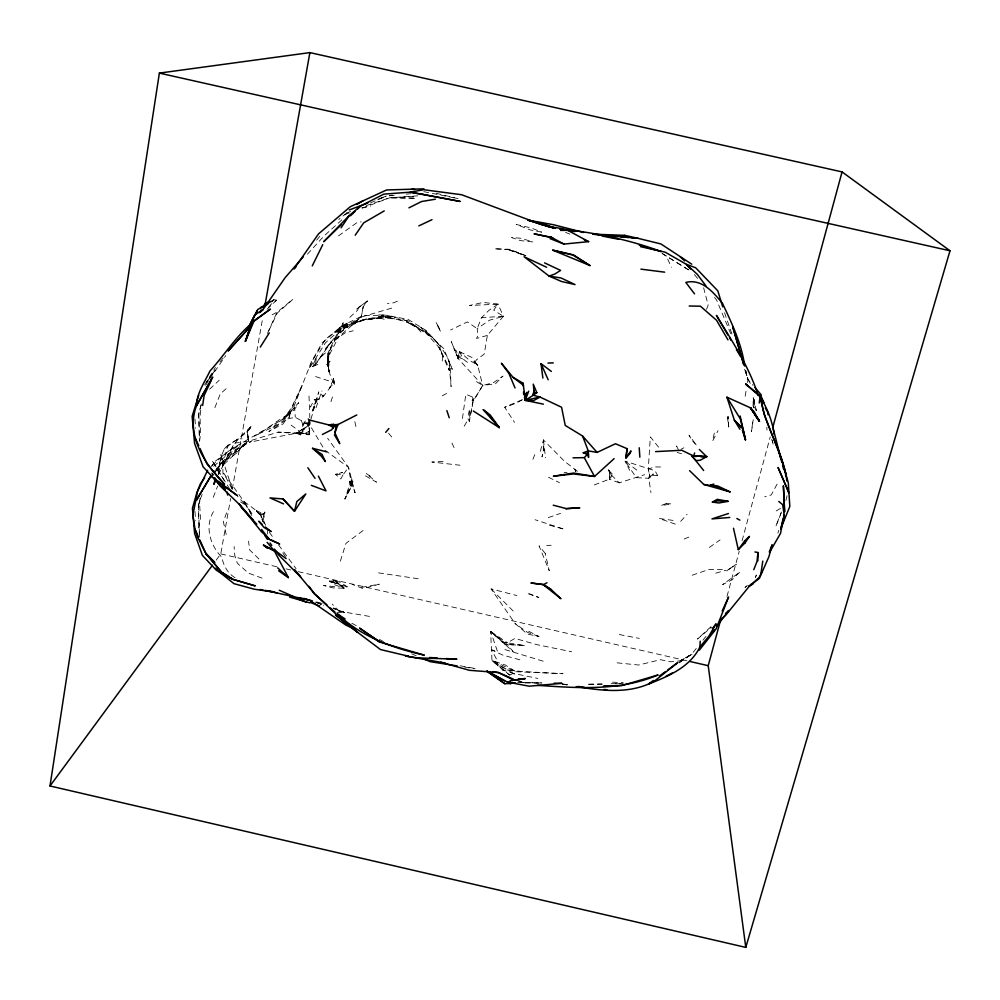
<?xml version="1.0" encoding="UTF-8"?>
<svg xmlns="http://www.w3.org/2000/svg" width="1000" height="1000" viewBox="0 0 1000 1000"><rect width="100%" height="100%" fill="white"/><g stroke="black" fill="none" stroke-linecap="round" stroke-linejoin="round"><path stroke-width="0.75" stroke-dasharray="5 3.75" d="M753.1 405.938L753.213 397.388L756.3 410.475L753.1 405.938L754.163 408.125L753.213 397.388L754.087 404.338L756.3 410.475M462.425 418.525L465.838 394.225L472.663 397.113L473.263 398.75L469.338 421.262L469.525 409.075L467.675 418.325L469.338 421.262L473.288 400.9L482.713 385.487L493.6 382.587L502.962 376.075L495.487 383.775L482.713 385.487L458.175 358.638L458.237 355.125L459.725 351.825L472.713 357.825M540.312 451.3L543.438 439.975L543.25 451.262L541.95 456.938L543.95 451.238L543.438 439.975L564.462 461.25L579.375 472.837M218.512 474.688L228.55 454.025L235.338 443.038L248.525 441.275L278.113 432.15L298.1 432.9L307.362 433.913L310.125 435.163L306.05 434.125L309.7 434.575L309.413 420.412M391.7 308.113L361.238 317.062L335.188 340.087L339.062 336.2L327.475 358.512L330.662 347.45L327.925 358L327.388 354.275L340.613 326.238L343.288 322.775L328.738 353.212C326.438 363.013 328.775 374.162 333.688 382.875L323.325 396.5L320.337 393.587L323.387 396.463L318.075 399.625L314.212 399.9L310.35 407.075L314.688 403.862L318.075 399.625M333.725 382.775L333.762 381.287L333.688 382.875L332.825 381.613M309.887 419.375L310.125 425.625L324.675 450.025L348.537 467.362L355.012 492.638L350.8 480.662L351.275 483.113L351.775 478.175L349.487 481.838L352.388 484.588L344.963 499.012L350.238 485.788L350.375 481.312L352.212 479.862L353.075 481.225L349.963 483.475L344.963 499.012L352.388 484.588L350.8 480.662L348.537 467.362L327.625 438.263M754.087 404.338L754.45 396.613M315.6 376.562L334.438 382.75L333.137 382.512L333.35 378.475L334.738 384.712L333.35 378.475L334.45 383.862M594.263 484.938L609.375 479.175L609.663 473.812L608.425 469.925L614.125 476.1M232.037 488.988L223.713 473.3L243.775 501.3L256.35 510.688L260.075 514.538L262.038 519.175L263.288 519.675L265.287 512.362L263.675 513.987L263.288 519.675L266.962 528.55M309.55 429.175L309.262 433.25L306.938 432.562L309.7 434.575L308.925 428.387L305.988 420.025L302.875 424.9L302.575 426.587L304.212 429.475M217.587 471.125L221.525 455.45L224.475 448.688L226.012 448.113C233.975 439.95 245.837 435.725 251.863 425.625L247.488 431.438L248.525 441.275L228.55 454.025L232.987 445.8L238.55 438.837L251.863 425.625L247.025 431.463L248.525 441.275L222.463 465.763L225.562 460.475L219.05 473.725M327.7 366.55L328.738 353.212L327.388 354.275M472.663 397.113L473.288 400.9L482.713 385.487L477.788 365.562L475.825 362.875L474.45 363.1L474.588 361.3L473.575 361.225L474.637 360.763L474.7 361.475L473.575 361.225M327.875 363.062L328.738 353.212L329.038 372.062L327.775 362.262L328.738 353.212L327.962 361.863L329.038 372.062L327.575 359.562L328 355.238M291.125 425.163L299.75 431.475L299.538 433.9L300.413 435.175L303.512 429.425L306.125 426.962L296 433.4L278.113 432.15M218.675 473.088L219.925 462.475L218.225 477.25M333.5 382.175L333.35 378.475L333.812 382.625L333.137 382.512M339.9 332.762L340.613 326.238L343.05 325.1L339.9 332.762L361.238 317.062L363.312 306.6L367.325 301L356.4 309.225L367.325 301L363.387 305.363L361.238 317.062L334.125 332.837L321.987 343.038L311.062 362.587L293.975 406.463L289.55 412.625L283.562 418.837L232.812 448.2L214.5 461.763L211.513 466.737M752.65 422.225L751.525 431.525L753.225 419.675M315.663 363.525L316.413 357.413L312.288 366.788L318.575 364.025L315.663 363.525L312.288 366.788L314.012 363.288M442.2 360.975L442.812 356.062L438.875 344.787L426.438 330.65L407.975 319.337L385.438 315.125L362.887 315.637L342.612 325.513L325.462 339.275L312.337 360.675L309.025 368.925L325.538 342.675L348.688 322.25L340.825 326.525L334.125 332.837L362.975 320.225L392.837 316.775L385.1 316.413L376.65 316.812L408.075 320.788L432.9 338.237L443.812 348.738L452.25 369.375C446.925 352.15 434.8 337.887 420.662 327.088L438.963 347.35L446.688 362.788L449.387 370.737L438.963 347.35L442.812 356.062M351.3 486.413L352.05 480.788L353.075 481.225L350.375 481.312L351.3 486.413L349.487 481.838L352.05 480.788L350.375 481.312L351.9 483.062L350.238 485.788M299.75 431.475L300.413 435.175L303.325 429.387L309.3 424.938L309.662 422.612L305.175 423.375L309.3 424.938L318.825 391.863L311.85 412.725L316.238 400.838L313.875 408.325M199.575 536.875L198.9 527.625L200.463 517.975L199.513 502.225M487.362 335.4L476.525 338.45L477.987 335.525L477.163 328.65L489.475 320.213L503.387 316.312L493.713 310.15L498.075 304.163L469.562 305.475L483.125 302.413L498.075 304.163L503.387 316.312L487.362 335.4L484.212 354.137L476.512 359.762L474.938 362.038L477.788 365.562L474.725 362.6L474.7 361.475M745.188 396.262L746.462 388.65M747.475 382.55L747.987 379.5L745.8 370.513M199.45 441.4C201.925 430.062 198.463 418.038 201.375 406.975M216.163 560.175L220.775 553.9L230.613 498.55M232.25 489.325L262.875 317.1M649.875 477.212L653.175 474.062L657.7 475.688L655.05 470.788L625.025 461.138L629.688 470.337M323.387 396.463L323.663 395.037L323.325 396.5M619.237 482.825L609.375 479.175L610.575 473.675L608.425 469.925L612.337 475.975L619.237 482.825L644.725 474.663M714.3 433.113L712.562 441.087L718.05 430.625M785.888 500.588L787.188 495.312M198.9 527.625L198.425 505.475L200.35 497.925M201.337 403.963L198.725 414.05L199.237 438.638M223.025 474.263L222.7 465.087L227.85 445.275L238.55 438.837L242.062 438.787M199.462 533.888L198.425 505.475L200.387 497.962M201.075 405.112L198.725 414.05L199.7 440.513M264.137 514.275L264.75 511.987L262.038 519.175L262.938 521.85M726.988 596.438L739.237 551.275M742.087 540.737L770.25 436.863M316.038 407.725L321.912 390.913M777.913 533.138L778.8 530.3M340.35 561.163L345.962 543.35L363.237 530.375M330.95 401.712L333.638 393.4M198.425 505.475L202.125 494.387M301.012 433.35L300.675 434.288L296 433.4L309.3 424.938L308.95 422.675L305.175 423.375M226.537 512.888L223.388 521.812L226.3 534.95M308.95 422.675L308.087 424.05L309.3 424.938M358.7 307.225L357.612 310.2L348.625 318.375M636.8 470.112L625.025 461.138L636.388 477.663L648.787 478.288L653.175 474.062M781.125 513.05L775.837 526.375L781.413 512.05M755.4 577.625L756.425 575L754.375 578.713M213.238 497.337L217.65 486.1M214.875 407.625L220.287 393.862L227.887 387.2M213.438 511.613C204.525 526.712 210.125 545.438 221.887 557.275C223.45 565.65 227.675 573.438 235.212 577.812M706.5 309.35L708.175 305.138L703.325 286.6M498.075 304.163L488.787 310.438L481.55 317.663L477.163 328.65L467.325 321.912L450.625 329.963M467.475 362.388L458.3 355.3L455.887 355.55L458.3 355.3L459.725 351.825L470.25 360.95L474.45 363.1M532.913 459.275L535.612 452.725M215.95 469.525L226.812 456.825L248.525 441.275L247.488 431.438M267.462 333.462L276.913 312.375L292.838 299.4L277.362 312.987L268.775 330.737M472.062 400.613L473.263 398.75M352.212 479.862L351.413 481.5L351.9 483.062M302.575 426.587L305.988 420.025M777.075 484.137L771.263 494.913L764.7 496.775M342.962 474.975L340.825 478.938L335.475 474.325L341.725 472.413L342.562 472.512L335.475 474.325L342.962 474.975L348.537 467.362M458.175 358.638L451.312 341.6L458.175 358.638L457.625 355.688L459.725 351.825L462.987 359.1L458.263 357.088L456.65 355.012L458.3 355.3M464.188 426.213L468.137 419.425M204.6 384.938L215.425 367.45M205.662 385.325L208.837 380.213M209.625 378.925L225.775 355.588M319.75 357.9L314.788 365.763L331.312 341.562L319.75 357.9L326.337 352.163M285.788 420.138L268.85 431.512L282.938 424.012L286.413 419.188L295.275 417.262L310.125 425.625M207.325 381.287L215.162 369.975L206.3 382.362M214.638 472.8L221.45 463.025L245.037 444.513L221.45 463.025L214.412 473.025M210.9 478.025L213.538 474.275M209.638 389.188L219.237 380.238M247.413 431.6L251.863 425.625M301.588 433.113L300.675 434.288L296 433.4L304.925 431.538M268.575 307.337L270.925 304.387L276.625 300.2L273.825 299.713L271.312 300.85M316.65 240.212L320.487 235.413M609.375 479.175L611.763 476.2L610.575 473.675M696.287 648.438L691.562 654.3L678.962 663.012M702.9 640.225L707.625 634.362M212 474.137L214.963 470.675M219.938 361.812L225.588 355.262M287.938 414.588L294.587 407.062L295.275 417.262M307.413 254.213L323.925 236.088L342.388 219.4M680.662 521.35L687.113 514.275M216.188 469.875L235 450.7L251.35 441.188L249.537 442.163L298.1 432.9L305.338 433.263L309.262 431.175L307.362 433.913L309.7 434.575M224.475 448.688L227.85 445.275M273.038 427.587C280.988 418.312 293.425 414.6 298.663 402.6L285.725 417.463M346.85 212.825L338.775 219.475M267.025 309.3L276.625 300.2L270.825 301.938M326.5 364.613L332.925 358.738M710.9 626.775L697.425 639.05L711.587 627.1M271.675 301.663L273.825 299.713L271.35 301.225M319.212 605.95L322.113 603.325M213.637 466.275L238.5 445.288L229.537 450.225L211.363 465.838M747.4 585.487L745.05 587.375L747.475 585.725M688.763 537.137L681.725 539.987M271.475 301.363L273.825 299.713L271.238 301.45M338.462 235.875L356.863 222.712L361.2 221.838M709.362 547.4L720.062 539.938M334.137 340.45L345.175 332.875L353.237 330.763M225.225 460.9L236.762 453.038M678.737 662.65L691.562 654.3L680 660.888L670.975 661.775L660.362 659.7L638.663 665.025L616.263 662.75M510.025 675.462L491.975 660.425L514.525 674.163L508.762 674.438L491.975 660.425L515.825 671.712L505.462 665.1L491.975 660.425L506.012 669.688L515.825 671.712L563.013 673.688L521.625 671.475L506.012 669.688L503.537 670.55L491.975 660.425L490.625 631.5L504.3 642.4L507.575 642.812L514.888 638.4L536.425 644.55L571.663 651.75M776.188 510.938L781.25 507.962M417.325 327.425L406.3 321.7L429.888 335.15L423.7 330.462L406.3 321.7L378.175 314.938L386.238 315.012L393.175 317.225L364.963 319.275L345.412 325.562L337.65 329.95C362.325 318.312 400.712 306.663 421.012 332.113M680 660.888L694.2 653M272.1 314.837L276.062 312.65M442.3 395.788L446.587 393.475M522.175 399.875L515.3 403.55L504.688 407.262L514.487 422.337M522.212 399.75L504.688 407.262M681.038 449.263L683.888 447.8M348.6 212.95L344.787 214.85L349.137 213.2M334.725 586.7L323.525 585.513L333.188 587.913L344.087 588.2L347.188 586.775L339.762 581.912L329.325 581.188L335.225 584.987L344.087 588.2L339.762 581.912M397.35 301.2L393.525 302.838L387.438 303.562M346.275 213.287L350.55 211.45M370.562 202.85L386.275 196.1L377.75 199.288M345.412 325.562C359.087 322.25 372.725 313.575 386.912 320.438M377.713 199.412L386.275 196.1M362.163 208.238L389.688 197.787L418.025 195.837M353.475 323.625L364.963 319.275L379.85 318.275M548.337 517.612L560.575 513.362M260.975 514.038L261.725 517.812L256.35 510.688L260.975 514.038L263.675 513.987L261.5 514.45L264.137 513.787M692.113 575.237L708.863 569.487L722.45 569.6M366.275 205.6L389.688 197.787L417.362 196.25M715.7 573.2L725.863 570.262M314.212 399.9L320.275 398.625M361.662 587.337L379.3 584.175L363.05 588.587L352.137 584.362M361.863 207.775L370.6 206.262M392.262 195.075L389.275 195.588L392.238 195.125M335.588 580.688L329.325 581.188L336.763 583.763L344.087 588.2L337.5 582.737L329.325 581.188L335.588 580.688L344.087 588.2M389.338 195.8L396.975 195.05M406.15 194.15L410.737 193.713M503.387 316.312L481.55 317.663M443.15 461.425L431.85 462.038L459.975 465.225M546.663 545.513L551.2 545.262M602.275 684.188L586.825 684.287L601.987 683.938M615.788 683.763L621.788 683.562M611.087 683.737L623.225 683.45M660.588 466.987L654.775 466.938L648.275 468.975L649.975 477.312L648.275 468.975L650.337 436.863L659.538 448.425M525.112 682.962L540.712 683.175M413.625 198.137L389.688 197.787L413.625 198.137L417.825 199.838M523.462 682.562L541.938 682.938M336.863 612.413L344.663 612.587L333.387 607.95M541.337 682.962L523.312 682.475L519.312 681.4L522.137 682.45L518.088 681.237M564.113 472.4L567.025 472.5M517.625 682.387L522 682.525M612.413 682.175L623.212 682.588M524.388 645.5L504.975 644.35L504.3 642.4L524.388 645.5L504.975 644.35L490.625 631.5L497.612 651.862L491.575 649.825L497.938 661.838M652.7 475.325L657.7 475.688M562.388 683.988L570.112 685M673.088 520.413L659.15 518.475L676.975 524.7M378.6 572.888L420.8 579.113M562.263 684.062L568.112 684.925M464.675 667.1L475.188 668.763M298.1 432.9L307.712 434.425M369.45 616.4L339.212 611.188L334.988 609.587M562.463 684.188L567.062 684.987M460.238 665.788L476.712 668.787M619.237 634.55L639.312 638.375M423.738 191.65L458.025 198.637L433.862 192.675M503.537 670.55L502.625 669.912L512.337 673.188L537.812 678.425M528.688 631.287L538.95 636.525L527.413 634.062L515.138 623.575L491.112 588.888L516.9 595.575M220.775 553.9L276.962 566.788M286.075 568.875L290.625 569.925M298.212 571.663L686.963 660.812M504.938 649.562L543.675 661.338M316.55 601.925L320.725 602.975M332.062 385.5L331.275 382.762M519.862 659.812L502.85 655.125L491.575 649.825M549.362 525.125L564.575 529.362L535.087 519.738M677.175 452.4L681.525 453.75M347.188 586.775L329.325 581.188L337.25 582.987L335.312 580.538M316.613 602.562L322.088 604.438M508.65 249.8L525.938 255.8L509.45 249.275L494.263 248.8L510.1 249.65L525.938 255.8L508.587 249.75M528.212 593.713L538.9 597.513L529.513 593.8M538.95 636.525L527.762 632.475L515.138 623.575M262.062 578.15L248.45 573.112L237.35 563.263L234.75 555.275L234.112 546.525M333.1 608.275L344.663 612.587L339.212 611.188L332.225 604.087M315.25 602.087L323.7 605.3M565.525 232.387L569.862 234.125M411.688 653.85L417.362 656.25M519.425 681.1L522.175 682.325M512.337 673.188L514.525 674.163M256.35 510.688L263.675 513.987M548.525 477.262L559.45 482.612M351.838 623.237L357.287 626.213M379.475 639.4L383.475 641.612M365.475 475.863L376.512 482.163L366.175 473.462L371 476.675M662.1 253.4L690.113 270.825L662.237 253.6M476.488 381.662L482.713 385.487M240.6 501.975L245.825 505.188L237.387 496.112M490.625 631.5L507.425 644.6L513.112 651.6L490.625 631.5L507.575 642.812M453.837 348.988L456.163 350.562L458.512 356.2L458.237 355.125M456.65 355.012L457.625 355.688M474.938 362.038L477.788 365.562M349.487 481.838L352.388 484.588L355.012 492.638M258.913 558.987L249.625 549.862L248.562 541.237M260.075 514.538L256.887 511.375M491.112 588.888L514.812 612.663M744.613 369.263L747.987 379.5L752.987 385.288M714.488 297.45L716.488 299.812L731.575 335.675M650.625 476.3L649.488 475.075L648.787 478.288L650.95 492.625M388.537 433.212L394.025 439.7M694.45 274.55L699.225 280.487M269.337 532.325L273.938 538.6M278.55 544.875L296.075 568.725M282.75 552.85L286.212 557.837M251.812 515.5L243.775 501.3L253.925 516.788M211.588 472.925L213.188 475.412M229.887 489.312L212 460.438L224.587 481.2M243.775 501.3L251.713 514.525M745.438 370.688L747.987 379.5L751.725 385.825M608.425 469.925L611.763 476.2M262.038 519.175L264.35 523.763M678.475 449.988L676.587 445.975L677.8 449.325M667.688 259.15L671.488 267.25M451.975 443.062L454.3 448.137M575.85 471.575L574.888 469.162L575.812 472.4M724.538 312.712L733.062 337.3M308.925 428.387L309.825 430.825M301.275 420.213L302.875 424.9M232.188 488.625L220.912 454.688L222.7 465.087M771.75 439.275L773.413 445.138L772.275 440.662M745.462 370.513L747.987 379.5M354.85 421.637L356.575 429.775M247.025 431.463L248.525 441.275M333.725 382.113L333.35 378.475M727.4 417.1L728.7 426.887L728.037 416.35L728.7 426.887M543.438 439.975L545.525 457.775M308.188 418.325L308.587 422.463M194.95 418.95L195.662 428.3M194.975 511.55L195.65 520.538M766.825 427.2L766.963 430.087M474.637 360.763L474.725 362.6M309.012 395.975L309.837 417.812M267.488 529.812L267.562 534.025M289.55 412.625L289.212 417.362L285.575 418.55L279.35 423.837L254.488 436.075C267.3 429.95 277.312 419.338 290.387 413.688L284.4 416.838L290.812 410.725L302.35 384.888L291.337 407.95L283.562 418.837L289.212 417.362L290.812 410.725L289.55 412.625M331.262 385.425L329.263 388.2L331.262 385.425M340.062 331.325L325.613 348.375L347.2 325.812L340.062 331.325M739.525 572.325L731.975 579.9L722.625 584.587L739.525 572.325M730.662 567.987L726.275 571.175L736.363 564.2L730.662 567.987M666.287 503.525L660.95 505.588L671.625 503.925L666.287 503.525M521.013 238.263L511.562 237.55L520.525 240.6L532.812 241.925L521.013 238.263M541.55 232.113L530.2 229.9L516.175 224.438L531.5 228.062L541.55 232.113M696.213 444.862L691.875 440.288L689.025 435.138L696.213 444.862M545.237 553.375L539.038 545.812L549.25 570.763L545.237 553.375M438.663 326.938L435.975 322.325L440.788 332.25L438.663 326.938M450.188 366.15L448.875 361.4L451.087 386.637L450.188 366.15"/><path stroke-width="1.5" d="M757.875 560.913L757.95 552.513L754.938 551.962M627.062 448.65L625.975 457.962L630.95 450.863L630.3 453.038L625.975 457.962L627.062 448.65L615.438 443.75L597.1 452.413L588.263 450.887L588.488 457.3L588.263 450.887L582.55 436L565.25 425.438L561.575 407.25L540.037 397.075L533.237 395.262L525.212 400.35L524.438 397.488M543.375 404.162L525.212 400.35L525.288 397.375M576.25 686.562C600.05 690.475 625.775 693.85 648.562 684.013C668.312 676.425 690.337 666.963 699.95 646.862L700.2 641.237M786.838 480.988C783.625 452.212 764.9 427.075 760.65 398.275M757.95 552.513L756.988 561.487L753.787 569.637M759.212 403L760.288 396L745.713 384.05L747.788 386.275M202.638 405.5L204.125 395.45L210.938 381.05M50 785.975L159.375 73.1L309.887 52.6L842.062 171.912L950 250.775L745.788 947.4L50 785.975L212.463 565.2M762.788 561.1L760.962 573.425M533.237 395.262L533.962 390.863L533.263 384.162L536.812 392.612L533.237 395.262L533.962 390.863M265.062 304.788L309.887 52.6M784.05 514.663L780.537 533.35L769.65 552.2M334.425 434.913L339.75 443.638L334.925 432.812L336.062 426.925L335.5 425.712L328.95 424.975L308.412 419.762M515.025 387.95L508.9 373.387L501.413 363.25L513.038 377.35L523.162 383.275L525.212 400.35L540.037 397.075L533.688 400.538L525.212 400.35L526.912 392.337L525.363 394.4M782.987 519.087L780.75 529.3L784.425 516.75L782.675 504.663L778.787 501.45M322.35 434.487L331.375 429.925L333.488 427.675L334.1 425.312L336.062 426.925M745.788 947.4L708.225 665.688L720.875 619.012M772.688 427.825L842.062 171.912M215.5 478.462L213.837 484.338L215.175 481.575M260.538 308.712L261.087 307.087M693.65 455.825L694.663 452.962M334.925 432.812L337.987 424.538L356.8 414.95M780.6 529.125L789.825 506.438L788.312 482.863L781.513 458.963L764.163 414.363L760.288 396L760.337 396.812C767.038 408.05 772.475 421.15 774.112 434.3M525.212 400.35L528.725 391.138M769.262 552L772.15 544.763L768.913 556.688L759.412 578.288L749.287 586.275L725.763 615.15L721.038 619.138M198.688 395.288L192.162 416.287L194.562 443.312L203.1 466.812L218.812 483.925L225.5 489.725L222.712 486.087M253.688 321.763L245.4 341.287L251.312 323.188L270.425 309.088L252.512 321.85L247.638 329.4L228.15 351.012L249.5 327.225M759.812 397.175L760.975 394.55L754.987 387.6M722.188 611.038L728.575 596.987L716.175 628.8L699.362 650.125M312.262 265.887L322.75 244.638M762.25 571.35L759.1 577.575L749.287 586.275M257 311.025L247.638 329.4L252.262 321.825M207.625 470.312L197.6 491.125L192.875 515.087L195 529.188L197.725 537.45L205.888 553.5L221.6 572.288L232.512 579.25L255.025 585.825L232.512 579.25L216.5 570.375L202.413 555.413L194.613 533.462L192.425 508.312L196.812 492.85L200.487 483.663L204.638 477.788M260.3 347.075L269.275 332.887M263.5 306.062L265.038 303.688L270.062 301.413M341.062 227.825L349.188 215.625L360.588 206.038L383.837 194.137L410.112 192.175L423.65 189.713L461.637 194.737L543.425 225.312M738.3 549.625L745.113 542.875L749.425 536.388L744.8 540.725L738.3 549.625L733.487 528.263M711.963 633.513L714.312 629.975M716.663 626.438L728.863 610.413L725.5 613.475M355.188 235.225L363.7 222.838L384.25 210.9M249.062 328.688L250.75 326.35M712.35 628.5L716.125 623.812L708.65 636.538L699.95 646.862M303.412 256.65L285.188 277.6L263.062 309.475L259.762 312.562M385.712 432.337L388.888 428.525M296.062 266.675L294 268.95L318.525 233.9L350.213 206.75L386.625 189.95L424.012 188.85M573.05 457.837L584.263 457.638L587.837 453.888L583.275 452.762L588.263 450.887L586.875 454.1L587.825 454.175M349.188 215.625L323.688 241.725L341.575 224.425M350.525 215.775L355 211.438M357.238 209.275L360.588 206.038M251.3 323.675C235.188 337.325 224.188 355.438 209.988 370.962C204.6 382.238 196.812 393.05 196.412 405.962C185.562 435.05 204.75 464.263 224.55 484.275L206.925 463.85L200.012 448.512M614.125 458.638L594.538 476.463L573.538 473.95L553.4 476.225L573.7 473.038L594.538 476.463L584.263 457.638M259.587 312.488L263.062 309.475L254.688 315.038L247.638 329.4L257.738 309.562L270.113 301.988M653.413 680.462L648.562 684.013L655.238 680.462L677.638 662.688L667.95 669.788M659.463 676.012L665.525 671.575M265.625 305.512L267.962 303.85M262.175 307.55L267.35 304.062M356.825 204.475L363.162 200.637M332.413 424.288L328.95 424.975L335.412 425.775L337.987 424.538L328.95 424.975L333.488 427.675M712.387 502.113L717.275 499.338L728.175 501.337L718.962 502.975L712.387 502.113L717.562 500.887L728.175 501.337M543.125 584.587L560.913 598.7L551.1 589.525L543.125 584.587L530.913 582.987L543.663 584.587L546.938 582.775M699.325 449.462L706.725 456.7L700.113 460.288L696.087 460.562L692.25 456.662M666.125 676.162L672.438 672.913M408.925 207.838L421.575 201.513L435.387 199.213M335.5 425.712L337.987 424.538M418.825 225.888L431.987 219.675M748.95 585.775L752.862 584.163L751.4 583.713M349.312 209.938L367.8 203.012M533.475 393.825L536.812 392.612M728.438 513.525L711.963 518.913L729.812 517.463M265.038 303.688L267.938 302.812M713.812 484.087L710.75 485L717.812 486.012L730.075 491.875L703.875 484.513L689.6 470.65M492.8 671.612L498.488 672.575L514.012 680.188L525.188 678.425M514.012 680.188L524.925 678.7L519.15 678.925M510.05 680.7L524.925 678.7M549.987 238.588L563.962 244.075L588.65 241.637L567.737 230.312L560.612 230.425M565.788 508.725L579.8 507.75L566.35 508.625L553.263 505.188M493.45 674.938L486.987 671.175L504.862 683.725L515.712 683.05M617.062 685.537L603.438 686.275L621.538 685.688L658.1 674.938C619.663 691.263 577.962 688.1 537.413 685.325M655.575 451.613L681.787 450.275L692.35 455.412M547.987 363.088L553.275 362.863M508.162 682.575L512.75 682.575M700.688 456.613L706.725 456.7L691.8 455.625L703.65 470.513M689.2 306L700.438 306.212L716.55 320.288L727.975 339.888M554.263 683.188L561.962 683.337L529.087 686.188L507.4 682.062L487.062 671.15L504.513 680.863M507.4 682.062L510.312 682.163M694.675 455.988L706.725 456.7M408.425 656.188L380.5 649.562L346.025 623.587L314.513 593.825L294.675 570M429.637 657.5L437.212 657.975M446.312 658.538L456.912 659.2L416.463 657.825L405.387 656L445.262 663.062M283.075 498.963L294.513 511.287L296.837 501.538L305.812 493.938L294.513 511.287L283.075 498.963L269.988 497.887L283.562 503.875M597.5 234.725L617.725 236.513M620.837 236.788L628.625 237.475M631.737 237.75L637.962 238.312L660.913 243.95L691.762 264.2M703.875 484.513L714.225 486L730.075 491.875M411.8 189.213L414.688 189.488M593.237 234.175L596.2 234.525M602.1 235.212L605.05 235.55M560.037 228.912C594.538 232.55 628.763 239.525 661.325 251.6L639.288 245.238M640.913 269.15L664.663 272.162M604.087 689.425L606.888 689.788M578.362 686.45L584.225 687.325M507.938 683.225L510.85 683.662L508.2 682.275M457.163 665.913L430.138 661.637L423.038 658.637M265.938 590.538L274.288 591.875M602.013 236.038L618.713 239.3M548.638 226.388L563.375 228.837M559.875 229.075L568.825 230.562M571.812 231.062L574.8 231.562M218.9 571.613L234.013 583.688L254.387 589.237L271.375 591.712L312.387 600.875M309.788 602.837L289.625 597.1M551.188 237.237L534.05 233.825L552.85 237.95L551.188 237.237L563.962 244.075M264.675 590.4L276.913 592.888M696.15 456.562L691.8 455.625L693.625 456.575M159.375 73.1L950 250.775M640.612 246.675L665.188 252.188L686.462 264.363L695.675 267.775L717.812 290.837L722.738 306.875M260.35 589.462L263.15 590.087M552.737 250.162L573.425 254.85L589.963 265.562L552.737 250.162L572.875 255.05L589.963 265.562M298.087 597.562L309.613 600.175L345.988 625.163L354.3 628.862M690 661.5L708.225 665.688M544.85 225.787L555.4 228.337L545.312 224.587L527.875 220.087L553.612 224.762L583.7 232.488M312.525 448.3L322.062 454.425L325.387 461.575L321.163 456.025L312.525 448.3L326.925 451.9M319.212 605.95L310.225 602.375M545.525 225.688L555.4 228.337L527.875 220.087L544.125 225.312M440.763 662.237L469.462 670.312L498.488 672.575L513.362 679.15M303.775 598.375L309.613 600.175M311.337 485.337L326 490.887L318.4 476.112M744.712 366.025C741.587 343.488 731.938 323.562 722.425 303.225C713.025 292.188 702.2 278.538 685.812 282.387L694.538 293.875M584.312 239.9L588.65 241.637M583.275 452.762L587.275 454.363M294.438 597.362L305.85 602.025M488.562 671.637L491.438 672.837M279.288 590.25L293.375 596.45M739.963 429.25L734.388 420.288L726.938 397.212L750.487 407.85L754.2 411.938L759.412 421.213L755.25 415.275M546.638 267.262L524.1 256.75L549.075 276.087L561.538 281.488L575.037 284.587L561.062 277.975L549.075 276.087L554.688 274.1L560.6 270.413L544.587 262.887M270.712 539.7L279.675 544L269.413 539.525L261.6 529.5M488.35 671.812L492.325 673.913M267.213 548.175L263.475 545.15L274.337 550.9L288.363 577.6L278.637 570.788M736.875 518.5L739.862 520.15M340.8 618.05L335.462 615.1L357.675 632.288L348.587 624.2M473.312 410.988L499.288 427.65L490.15 414.913L483.3 409.712L499.288 427.65L489.487 415.6L483.3 409.712M215.475 568.275L218.088 569.963M223.337 573.337L232.512 579.25L221.6 572.288L205.888 553.5L199.838 540M543.663 584.587L551.1 589.525M345.112 618.987L337.375 613.85C361.125 636.65 392.7 648.112 424.312 655.15L379.875 642.125L368.288 634.412M263.475 545.15L274.337 550.9L267.113 542.337M486.975 671.287L504.862 683.725M274.913 550.438L286.125 558.575M542.863 378.062L541.025 363.663L551.35 371.425M513.038 377.35L523.45 385.325M265.312 527.05L271.175 531.562L264.113 527.537L258.788 521.213L262 524.175M745.713 384.05L760.337 396.812M327 604.963L314.513 593.825L308.975 586.3M330.412 608L334.95 612.05M338.363 615.087L344.038 620.15M277.625 567.85L288.363 577.6M680.125 256.737L684.65 260.863M269.438 539.087L261.375 531.638L239.938 504.988L219.55 485.387L214.775 477.9M741.488 427.55L734.388 420.288L742.738 428.45L745.487 439.888L742.375 430.3M256.812 524.25L241.625 507.788L239.275 504.087M582.55 436L597.1 452.413M239.938 504.988L252.875 519.663M690.475 269.088L686.462 264.363L697.212 274.25L705.875 285.8M294.7 569.913L300.663 577.013L278.8 555.1L274.413 549.062M270.025 543.013L271.775 545.425M264.975 535.8L267.475 539.4M307.838 467.725L315.05 478.363M759.412 421.213L750.487 407.85L759.412 421.213L750.487 407.85L752.062 410.35M765.325 408.137L767.6 411.763L768.088 414.762M726.938 397.212L740.275 418.75L745.487 439.888L740.15 416.025M727.975 335.087L716.438 315.4C732.013 341.112 749.163 366.637 758.213 395.55M729.513 337.713L731.05 340.337M736.438 349.525L740.288 356.087M541.025 363.663L548.175 379.775M760.375 394.75L763.913 402.587M194.975 437.375L198.75 445.725M195 529.188L198.625 537.288M446.863 410.6L449.225 417.762M743.725 364.825L732.675 326.637L743.775 364.525M781.8 462.25L772.775 426.975M782.588 465.238L783.763 469.725M780.913 459.137L779.438 453.275L785.612 472.65L785.65 475.75M227.025 492.075L227.662 495.1M333.575 424.062L333.738 425.075M744.8 540.725L745.113 542.875M639.225 447.762L639.85 457.163M523.162 383.275L523.288 386.112M523.525 391.775L523.65 394.613M252.512 321.85L245.4 341.287L252.512 321.85M199.65 399.963L196.412 405.962L212.738 377.075L199.65 399.963M199.262 495.363L196.312 500.462L211.225 475.45L199.262 495.363M624.8 235.35L592.775 234.15L637.962 238.312L624.8 235.35M423.025 194.363L410.112 192.175L460.188 201.438L423.025 194.363M379.712 641.963L359.688 628.212L379.712 641.963M237.025 495.387L213.5 478.075L237.025 495.387M214.675 562.362L205.888 553.5L214.675 562.362M787.25 488.65L778.05 467.475L788.787 492.75L787.25 488.65M783.938 495.55L783.375 485.812L784.6 511.788L783.938 495.55"/></g></svg>
